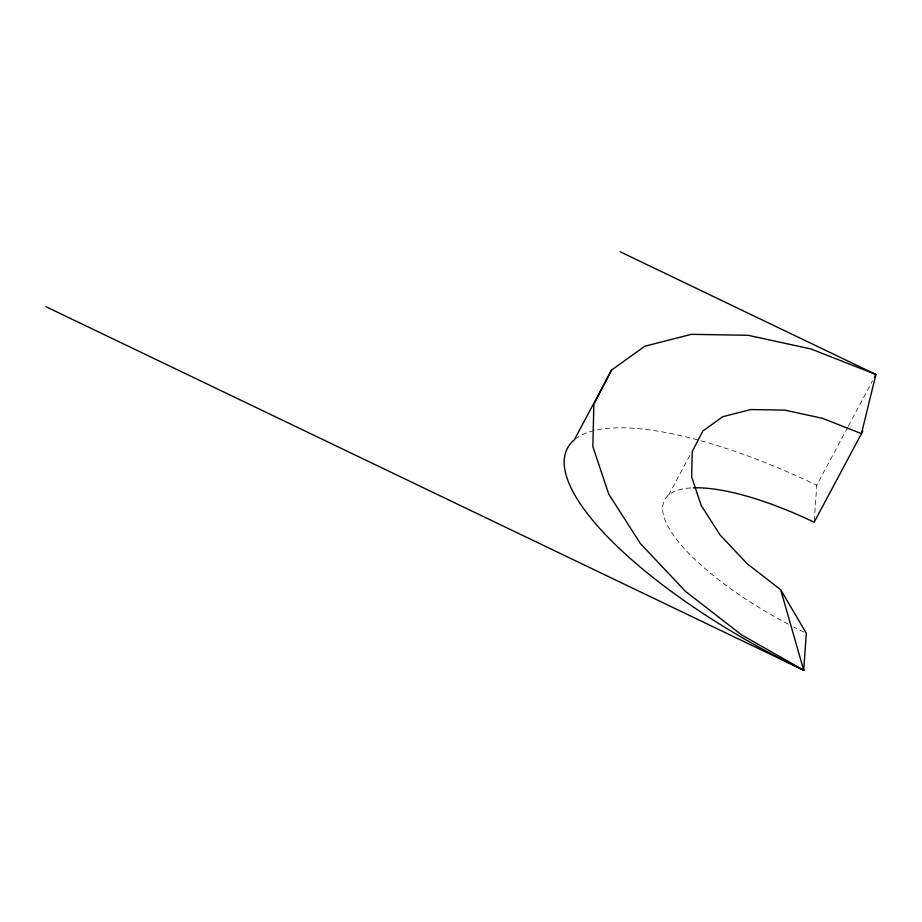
<?xml version="1.0" encoding="UTF-8"?>
<svg xmlns="http://www.w3.org/2000/svg" width="922" height="922" viewBox="0 0 922 922"><rect width="100%" height="100%" fill="white"/><g stroke="black" fill="none" stroke-linecap="round" stroke-linejoin="round"><path stroke-width="0.69" stroke-dasharray="4.61 3.46" d="M814.253 520.815L816.765 485.237L847.675 427.335M668.692 494.976L690.129 454.834M848.344 426.079L872.535 380.774M575.259 439.056A275.182 85.492 28.1 0 1 816.765 485.237M803.777 632.019A165.107 51.298 28.1 0 1 793.508 626.891M788.379 624.217A165.107 51.298 28.1 0 1 692.019 487.876"/><path stroke-width="1.38" d="M46.1 306.761L803.719 670.259L806.324 633.253L780.692 589.757L747.258 563.815L720.14 535.048L701.169 505.417L691.65 476.939L692.226 451.561L702.852 431L722.825 416.675L750.762 409.552L784.772 410.117L822.528 418.334L861.459 433.64L875.9 374.482L620.08 251.741M874.552 376.994L875.9 374.482L811.003 348.977L748.076 335.285L691.396 334.34L644.835 346.211L611.551 370.091L593.826 404.355L592.869 446.651L608.739 494.111L640.352 543.496L685.565 591.44L741.288 634.682L803.719 670.259L780.692 589.757M611.551 370.091L574.325 439.806A275.182 85.492 28.1 0 0 803.719 670.259M862.785 431.162L814.149 522.232A165.107 51.298 28.1 0 0 693.402 487.819"/></g></svg>
